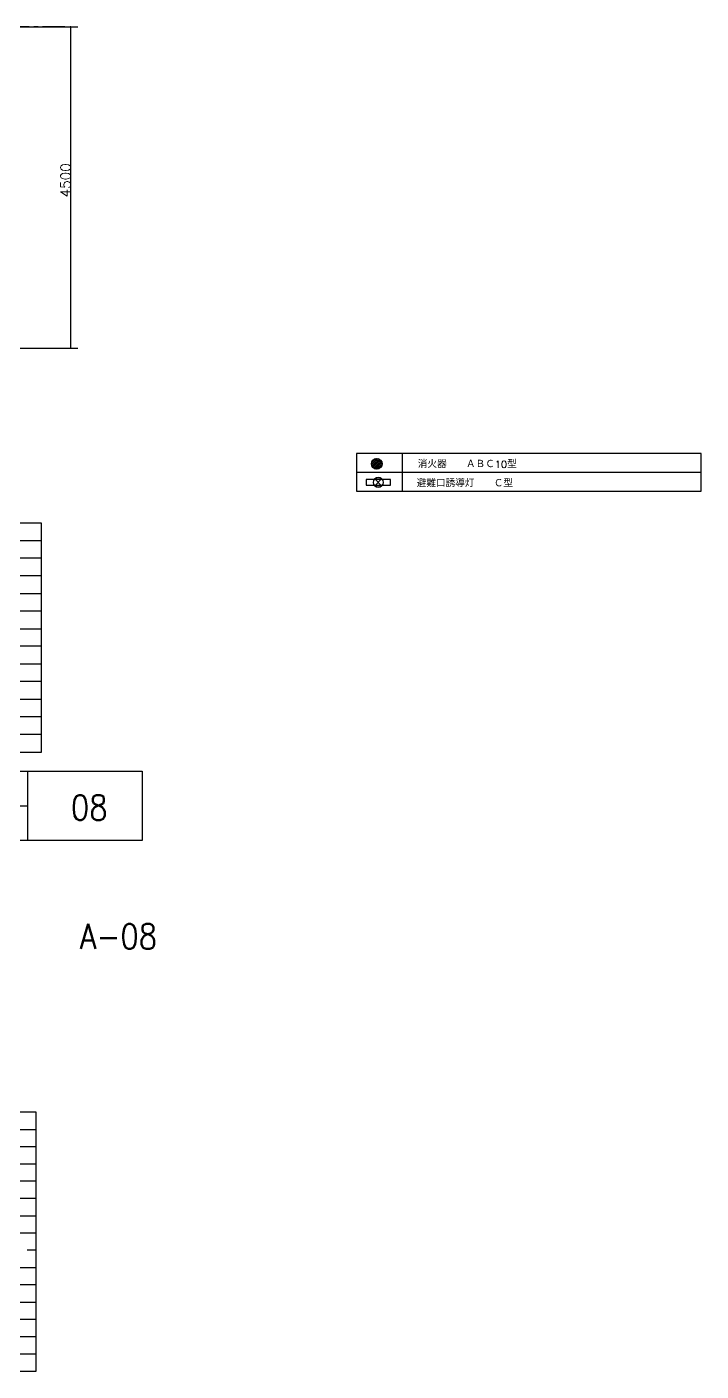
# Model space of a CAD drawing. Extents: x 0 to 28347, y -7436 to 30476.
# Drawn here: x 18893 to 28347, y -7436 to 11397 of the extents above; entities that cross this region are included whole.
import ezdxf

# ---------------------------------------------------------------- set-up
doc = ezdxf.new("R2010")
doc.units = 0
doc.header["$LTSCALE"] = 50
doc.header["$MEASUREMENT"] = 0
doc.linetypes.add('CENTER1', pattern=[10, 6.25, -1.25, 1.25, -1.25])
doc.linetypes.add('DASHED2', pattern=[5, 2.5, -2.5])
for name, color, linetype in [('_0-0_0', 7, 'CONTINUOUS'), ('_0-1_1', 7, 'CONTINUOUS'), ('_1-1_17', 7, 'CONTINUOUS'), ('_1-2_18', 7, 'CONTINUOUS')]:
    doc.layers.add(name, color=color, linetype=linetype)
doc.styles.get("Standard").update_dxf_attribs({"font": 'txt', "bigfont": 'bigfont.shx'})

msp = doc.modelspace()

# ---------------------------------------------------------------- linework, layer by layer
at = {"layer": '_0-0_0', "color": 9, "linetype": 'Continuous'}
for p, q in [((18423.83, 11397.3), (19605.43, 11397.3)), ((19505.43, 11397.3), (19505.43, 6897.3)), ((18423.83, 6897.3), (19605.43, 6897.3)), ((28347.47, 5422.4), (23513.9, 5422.4)), ((23513.9, 5422.4), (23513.9, 4892.59)), ((24157.61, 5422.4), (24157.61, 4892.59)), ((28347.47, 4892.59), (28347.47, 5422.4)), ((23513.9, 5157.5), (28347.47, 5157.5)), ((23513.9, 4892.59), (28347.47, 4892.59)), ((19099.51, 4445.96), (11241.2, 4445.96)), ((19099.51, 1237.67), (19099.51, 4445.96)), ((11241.2, 4199.17), (19099.51, 4199.17)), ((19099.51, 3952.37), (13136.5, 3952.37)), ((19099.51, 3705.58), (11241.2, 3705.58)), ((11241.2, 3458.79), (19099.51, 3458.79)), ((19099.51, 3212), (11241.2, 3212)), ((11241.2, 2965.21), (19099.51, 2965.21)), ((19099.51, 2718.42), (11241.2, 2718.42)), ((11241.2, 2471.62), (19099.51, 2471.62)), ((19099.51, 2224.83), (11241.2, 2224.83)), ((11241.2, 1978.04), (19099.51, 1978.04)), ((19099.51, 1731.25), (11241.2, 1731.25)), ((19099.51, 1484.46), (11241.2, 1484.46)), ((11241.2, 1237.67), (19099.51, 1237.67)), ((0, 967.3), (20508.96, 967.3)), ((18902.46, 967.3), (18902.46, 0)), ((20508.96, 967.3), (20508.96, 0)), ((14177.46, 483.65), (18902.46, 483.65)), ((20508.96, 0), (0, 0)), ((19023.36, -3808.59), (8313.83, -3808.59)), ((19023.36, -7436.42), (19023.36, -3808.59)), ((8313.83, -4050.44), (19023.36, -4050.44)), ((19023.36, -4292.3), (8965.19, -4292.3)), ((16136.77, -4534.16), (19023.36, -4534.16)), ((19023.36, -4776.01), (16136.77, -4776.01)), ((19023.36, -5017.87), (8313.83, -5017.87)), ((8965.19, -5259.72), (19023.36, -5259.72)), ((19023.36, -5501.58), (8965.19, -5501.58)), ((8313.83, -5985.29), (19023.36, -5985.29)), ((19023.36, -6227.15), (8965.19, -6227.15)), ((16136.77, -6469), (19023.36, -6469)), ((8313.83, -6710.86), (19023.36, -6710.86)), ((8965.19, -6952.71), (19023.36, -6952.71)), ((16136.77, -7194.57), (19023.36, -7194.57)), ((8313.83, -7436.42), (19023.36, -7436.42))]:
    msp.add_line(p, q, dxfattribs=at)
at = {"layer": '_0-0_0', "color": 9, "linetype": 'DASHED2'}
msp.add_line((19023.36, -5743.43), (13933.25, -5743.43), dxfattribs=at)
at = {"layer": '_0-0_0', "color": 9}
for p in [(19505.43, 11397.3), (19505.43, 6897.3)]:
    msp.add_point(p, dxfattribs=at)
at = {"layer": '_0-1_1', "color": 9, "linetype": 'CENTER1'}
for p, q in [((19426.66, 11397.3), (4500, 11397.3)), ((4217.51, 6897.3), (19505.43, 6897.3))]:
    msp.add_line(p, q, dxfattribs=at)
at = {"layer": '_1-1_17', "color": 132, "linetype": 'Continuous'}
for p, q in [((23650.58, 5054.87), (23650.58, 4976.61)), ((23990.16, 5054.87), (23650.58, 5054.87)), ((23650.58, 4976.61), (23990.16, 4976.61)), ((23867.76, 5063.13), (23772.98, 4968.35)), ((23867.76, 4968.35), (23772.98, 5063.13)), ((23990.16, 4976.61), (23990.16, 5054.87))]:
    msp.add_line(p, q, dxfattribs=at)
msp.add_circle((23820.37, 5015.74), 67.02, dxfattribs=at)
at = {"layer": '_1-1_17', "color": 1, "linetype": 'Continuous'}
for start, end in [(45, 135), (225, 315)]:
    msp.add_arc((23820.37, 5015.74), 67.02, start, end, dxfattribs=at)
at = {"layer": '_1-2_18', "color": 1, "linetype": 'Continuous'}
for p, q in [((23724.74, 5287.24), (23787.36, 5349.87)), ((23725.57, 5259.79), (23814.82, 5349.03)), ((23820.27, 5203.87), (23726.98, 5297.16)), ((23733.33, 5239.26), (23835.34, 5341.28)), ((23839.63, 5212.8), (23735.9, 5316.52)), ((23745.45, 5223.1), (23851.51, 5329.16)), ((23854.85, 5225.86), (23748.96, 5331.75)), ((23761.41, 5210.77), (23863.84, 5313.2)), ((23866.22, 5242.78), (23765.88, 5343.11)), ((23781.67, 5202.75), (23871.86, 5292.94)), ((23872.98, 5264.3), (23787.41, 5349.87)), ((23871.62, 5293.95), (23817.05, 5348.51)), ((23795.01, 5200.85), (23723.95, 5271.9)), ((23808.59, 5201.39), (23873.22, 5266.02))]:
    msp.add_line(p, q, dxfattribs=at)
msp.add_circle((23798.86, 5275.75), 75, dxfattribs=at)

# ---------------------------------------------------------------- texts
at = {"layer": '_0-0_0', "color": 9}
msp.add_text('4500', height=140, rotation=90, dxfattribs=at).set_placement((19505.43, 9007.11))
msp.add_text('消火器\u3000\u3000ＡＢＣ10型', height=100, dxfattribs=at).set_placement((24374.84, 5219.25))
at = {"layer": '_0-0_0', "color": 9, "width": 0.857143}
for s, p in [('08', (19510.81, 283.83)), ('A-08', (19638.57, -1521.22))]:
    msp.add_text(s, height=350, dxfattribs=at).set_placement(p)
at = {"layer": '_1-1_17', "color": 132}
msp.add_text('避難口誘導灯\u3000\u3000Ｃ型', height=100, dxfattribs=at).set_placement((24359.59, 4950.83))

doc.saveas('drawing.dxf')
